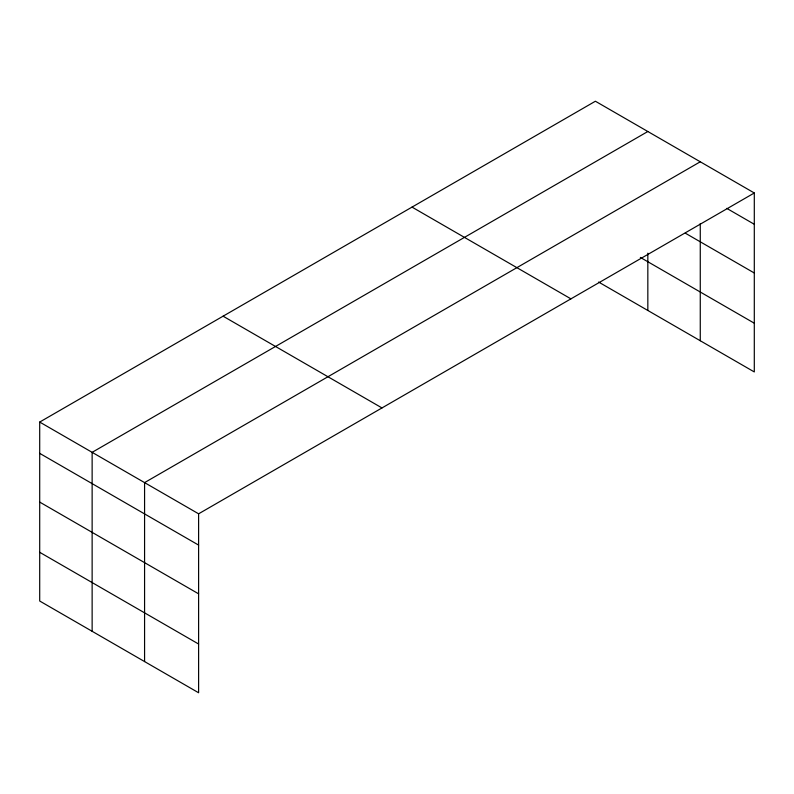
<?xml version="1.0" encoding="UTF-8"?>
<svg xmlns="http://www.w3.org/2000/svg" width="794" height="794" viewBox="0 0 794 794"><rect width="100%" height="100%" fill="white"/><g stroke="black" fill="none" stroke-linecap="round" stroke-linejoin="round"><path stroke-width="1.19" d="M754.3 192.982L595.391 101.235L39.7 422.061L39.7 601.018L198.609 692.765L198.609 513.807L754.3 192.982L754.3 371.939L598.607 282.049M700.268 223.531L700.268 340.745M647.835 131.506L92.134 452.342L92.134 631.299M700.268 161.787L144.577 482.613L144.577 661.571M726.758 208.365L754.3 224.275M685.291 233.158L754.3 272.997M640.341 257.415L754.3 323.208M412.017 207.105L570.916 298.852M223.084 316.191L381.983 407.937M39.7 422.061L198.609 513.807M39.7 453.354L198.609 545.101M39.7 502.086L198.609 593.833M39.7 552.296L198.609 644.033M647.835 253.167L647.835 310.474"/></g></svg>
